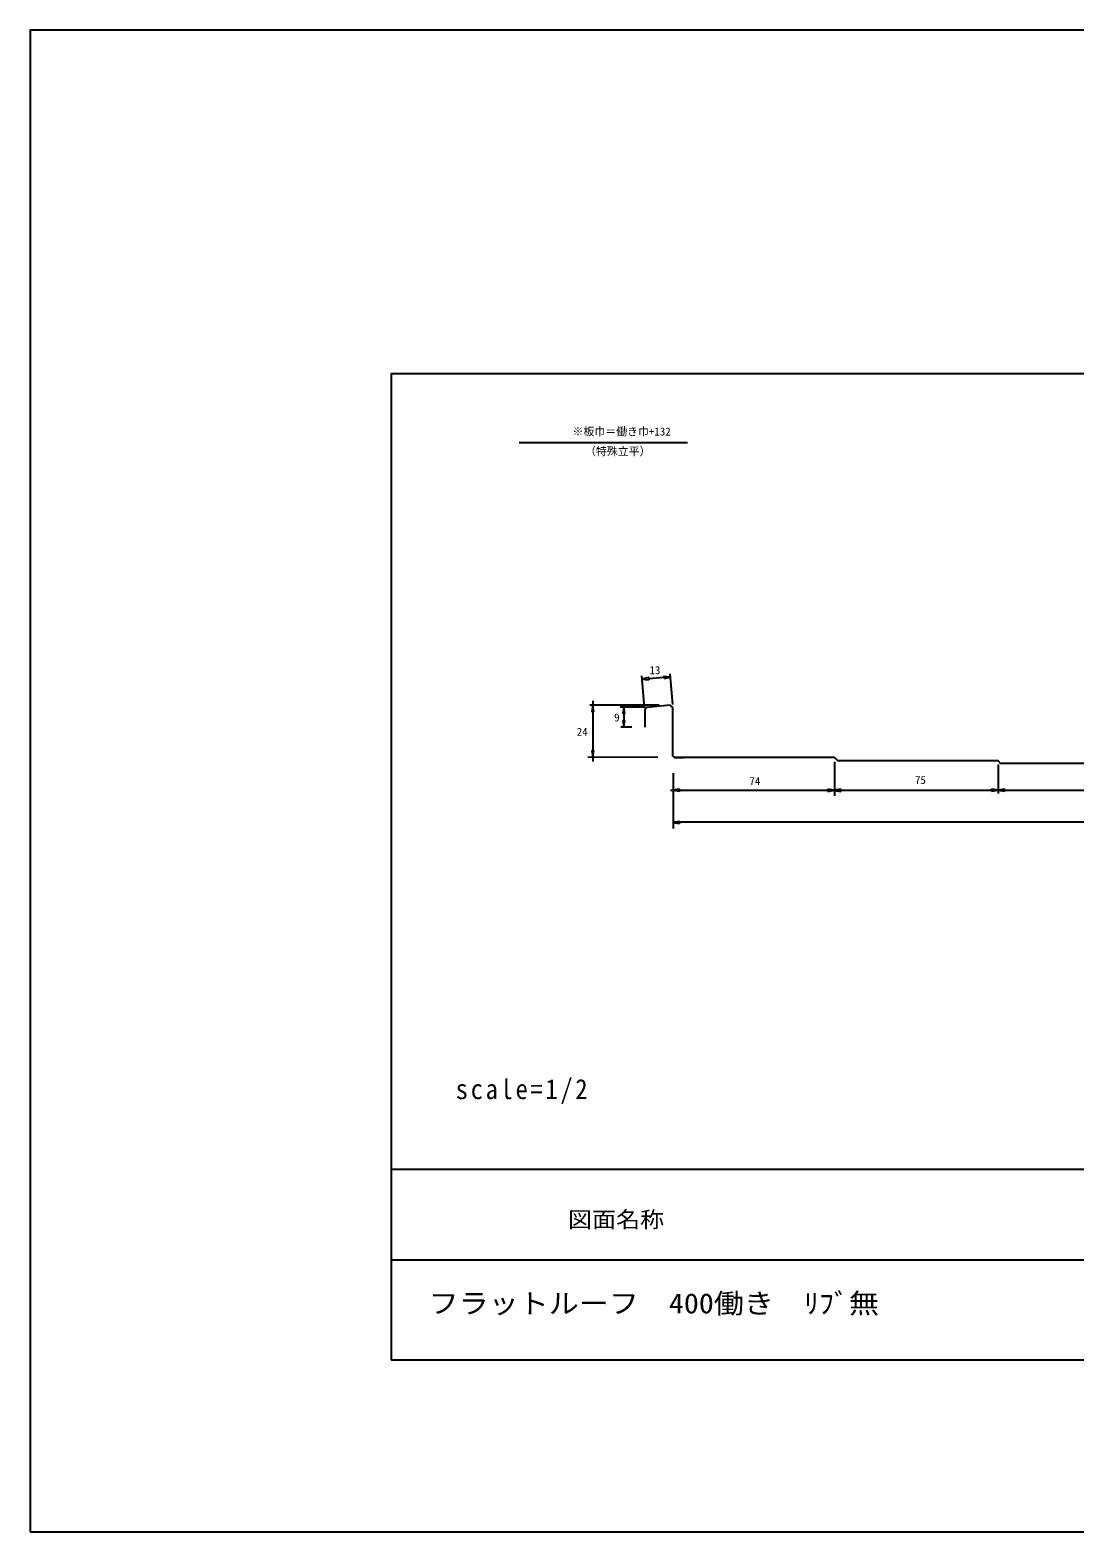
# Model space of a CAD drawing. Units: millimetres, scale not verified. Extents: x -97 to 97, y -69 to 69.
# Drawn here: x -97.3 to -1.6, y -68.8 to 68.8 of the extents above; entities that cross this region are included whole.
import ezdxf
from ezdxf.enums import TextEntityAlignment as Align

# ---------------------------------------------------------------- set-up
doc = ezdxf.new("R2010")
doc.units = ezdxf.units.MM
doc.header["$LTSCALE"] = 0.5
for name, color, linetype in [('0-0_0', 7, 'Continuous'), ('0-1_0', 5, 'Continuous'), ('0-2_レイヤ__', 5, 'Continuous')]:
    doc.layers.add(name, color=color, linetype=linetype)
doc.styles.add('ＭＳ ゴシック', font='')
doc.styles.get('ＭＳ ゴシック').set_extended_font_data('MS Gothic')

msp = doc.modelspace()

# ---------------------------------------------------------------- linework, layer by layer
at = {"layer": '0-0_0'}
for p, q in [((-40.9976, 6.7422), (-41.2317, 9.6393)), ((-38.4077, 7.0055), (-38.6565, 9.8149)), ((-40.6123, 9.479), (-41.2077, 9.3258)), ((-41.2019, 9.3316), (-40.5863, 9.2767)), ((-40.6123, 9.4761), (-40.5921, 9.2796)), ((-40.6065, 9.3778), (-39.2192, 9.4992)), ((-39.2337, 9.5975), (-38.6354, 9.5513)), ((-39.225, 9.5946), (-39.2048, 9.3981)), ((-39.2019, 9.3981), (-38.6267, 9.5541)), ((-39.6515, 6.9324), (-46.0163, 6.9324)), ((-45.7331, 6.9357), (-45.8256, 6.3422)), ((-45.731, 7.3384), (-45.731, 1.7929)), ((-45.631, 6.3364), (-45.7273, 6.9376)), ((-45.6329, 6.3403), (-45.8294, 6.3403)), ((-40.9976, 6.7568), (-43.2216, 6.7568)), ((-42.9819, 5.55), (-42.8855, 4.9489)), ((-42.98, 5.5462), (-42.7834, 5.5462)), ((-42.7833, 6.1681), (-42.9799, 6.1681)), ((-42.8835, 6.7635), (-42.976, 6.17)), ((-42.8798, 4.9508), (-42.7873, 5.5443)), ((-42.7814, 6.1642), (-42.8778, 6.7654)), ((-42.8778, 6.7531), (-42.8778, 4.9095)), ((-42.1681, 4.9424), (-43.1777, 4.9424)), ((-45.8288, 2.7896), (-45.7324, 2.1884)), ((-45.8269, 2.7857), (-45.6303, 2.7857)), ((-45.7267, 2.1903), (-45.6342, 2.7838)), ((-39.7685, 2.1624), (-46.1773, 2.177)), ((-23.6123, 1.7537), (-23.6123, -1.3483)), ((-8.6163, 1.4966), (-8.6163, -1.1502)), ((-38.3856, 0.707), (-38.3856, -4.3556)), ((-38.5998, -0.8389), (45.4896, -0.8389)), ((-37.7911, -0.7491), (-38.3923, -0.8454)), ((-38.3903, -0.8512), (-37.7969, -0.9437)), ((-37.7949, -0.751), (-37.7949, -0.9475)), ((-24.2071, -0.9489), (-23.6059, -0.8526)), ((-24.2032, -0.947), (-24.2032, -0.7504)), ((-23.6079, -0.8468), (-24.2013, -0.7543)), ((-23.0049, -0.7551), (-23.6061, -0.8515)), ((-23.6041, -0.8573), (-23.0107, -0.9498)), ((-23.0088, -0.7571), (-23.0088, -0.9536)), ((-9.2187, -0.9456), (-8.6176, -0.8493)), ((-9.2149, -0.9437), (-9.2149, -0.7472)), ((-8.6195, -0.8435), (-9.213, -0.751)), ((-8.0125, -0.7488), (-8.6137, -0.8452)), ((-8.6117, -0.851), (-8.0183, -0.9435)), ((-8.0163, -0.7508), (-8.0163, -0.9473)), ((-37.7847, -3.6944), (-38.3859, -3.7907)), ((-38.384, -3.7965), (-37.7905, -3.889)), ((-37.7886, -3.6963), (-37.7886, -3.8929))]:
    msp.add_line(p, q, dxfattribs=at)
at = {"layer": '0-0_0', "color": 5}
for p, q in [((-38.6459, 6.9253), (-38.4031, 6.7085)), ((-40.7919, 6.7475), (-40.9784, 6.5177)), ((-38.3902, 2.2815), (-38.2591, 2.1504))]:
    msp.add_line(p, q, dxfattribs=at)
at = {"layer": '0-0_0'}
msp.add_lwpolyline([(-38.3645, -3.7446), (42.7408, -3.7446), (42.8964, -3.7446)], dxfattribs=at)
at = {"layer": '0-1_0'}
for p, q in [((65.4957, -35.5774), (-64.1857, -35.5774)), ((65.4957, -43.8925), (-64.1857, -43.8925))]:
    msp.add_line(p, q, dxfattribs=at)
for points in [[(-97.261, -68.7771), (97.2608, -68.7771), (97.2608, 68.7773), (-97.261, 68.7773)], [(-64.1857, -53.0168), (65.4957, -53.0168), (65.4957, 37.297), (-64.1857, 37.297)]]:
    msp.add_lwpolyline(points, close=True, dxfattribs=at)
at = {"layer": '0-2_レイヤ__'}
for p, q in [((-52.4837, 31.0077), (-37.0452, 31.0077)), ((-38.6376, 6.9338), (-40.7959, 6.7448)), ((-40.9783, 6.525), (-40.9783, 4.9307)), ((-38.3905, 2.351), (-38.3905, 6.7032)), ((-38.3905, 2.2819), (-38.3905, 3.5499)), ((-38.2603, 2.1508), (-37.3916, 2.1508)), ((11.0273, 1.5986), (-8.333, 1.5986))]:
    msp.add_line(p, q, dxfattribs=at)
msp.add_lwpolyline([(-8.3207, 1.5517), (-8.6204, 1.8511), (-23.3058, 1.8511), (-23.6053, 2.1508), (-38.1908, 2.1508)], dxfattribs=at)

# ---------------------------------------------------------------- texts
at = {"layer": '0-0_0', "color": 4, "style": 'ＭＳ ゴシック'}
for s, p in [('13', (-40.5376, 9.5617)), ('9', (-43.775, 5.238)), ('24', (-47.1988, 3.9211))]:
    msp.add_text(s, height=0.7331, dxfattribs=at).set_placement(p, align=Align.BOTTOM_LEFT)
at = {"layer": '0-1_0', "color": 7, "style": 'ＭＳ ゴシック', "width": 1.1}
msp.add_text('図面名称', height=1.466, dxfattribs=at).set_placement((-48, -41.3333), align=Align.BOTTOM_LEFT)
at = {"layer": '0-1_0', "color": 3, "style": 'ＭＳ ゴシック', "width": 1.1}
msp.add_text('フラットルーフ\u3000400働き\u3000ﾘﾌﾞ無', height=1.833, dxfattribs=at).set_placement((-60.7639, -49.3056), align=Align.BOTTOM_LEFT)
at = {"layer": '0-2_レイヤ__', "color": 4, "style": 'ＭＳ ゴシック'}
for s, p in [('※板巾＝働き巾+132', (-47.5874, 31.422)), ('（特殊立平）', (-46.4462, 29.6097)), ('74', (-31.3881, -0.5946)), ('75', (-16.2276, -0.4959))]:
    msp.add_text(s, height=0.7331, dxfattribs=at).set_placement(p, align=Align.BOTTOM_LEFT)
at = {"layer": '0-2_レイヤ__', "color": 3, "insert": (-58.282, -29.5807), "char_height": 1.833, "attachment_point": 7, "style": 'ＭＳ ゴシック'}
msp.add_mtext('\\T1.22;\\W0.9;scale=1/2', dxfattribs=at)

doc.saveas('drawing.dxf')
